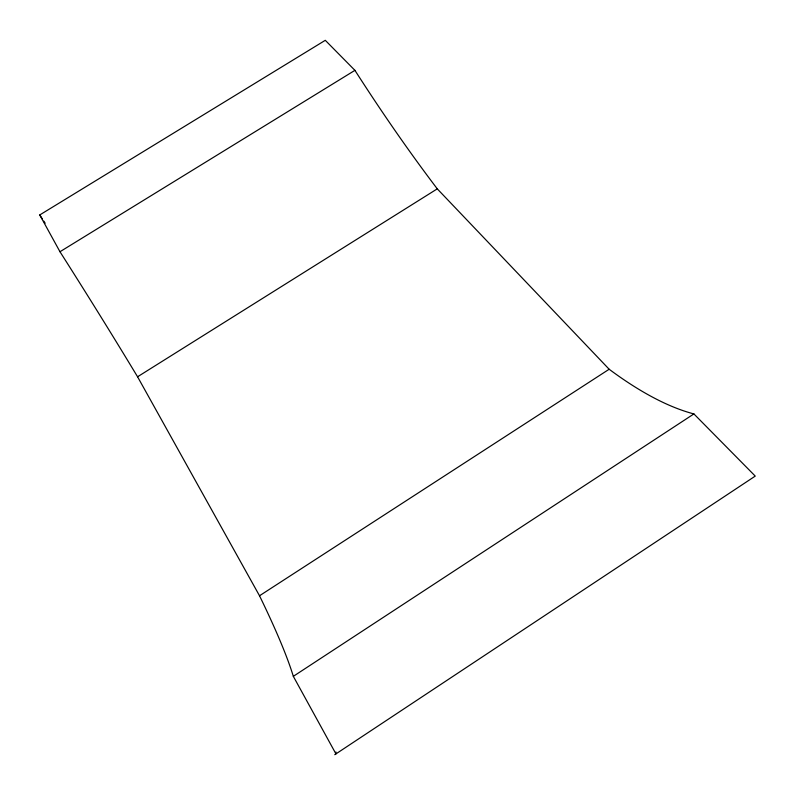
<?xml version="1.0" encoding="UTF-8"?>
<svg xmlns="http://www.w3.org/2000/svg" width="795" height="795" viewBox="0 0 795 795"><rect width="100%" height="100%" fill="white"/><g stroke="black" fill="none" stroke-linecap="round" stroke-linejoin="round"><path stroke-width="1.19" d="M334.755 754.684L755.25 476.096L693.906 413.927A755.985 225.671 64 0 1 609.159 369.248L437.27 188.852A755.985 225.671 64 0 1 354.918 70.348L325.284 40.316L39.75 214.948L59.973 251.737A785.987 72.305 55.6 0 1 137.565 376.78L259.518 595.763A785.987 72.305 55.6 0 1 293.325 676.336L335.947 753.899A702.671 62.616 56.1 0 0 335.967 752M293.325 676.336L693.906 413.927M259.518 595.763L609.159 369.248M137.565 376.78L437.27 188.852M59.973 251.737L354.918 70.348M39.75 214.948A702.671 62.616 56.1 0 1 42.453 219.072M43.804 221.129A702.671 62.616 56.1 0 1 45.156 223.196"/></g></svg>
